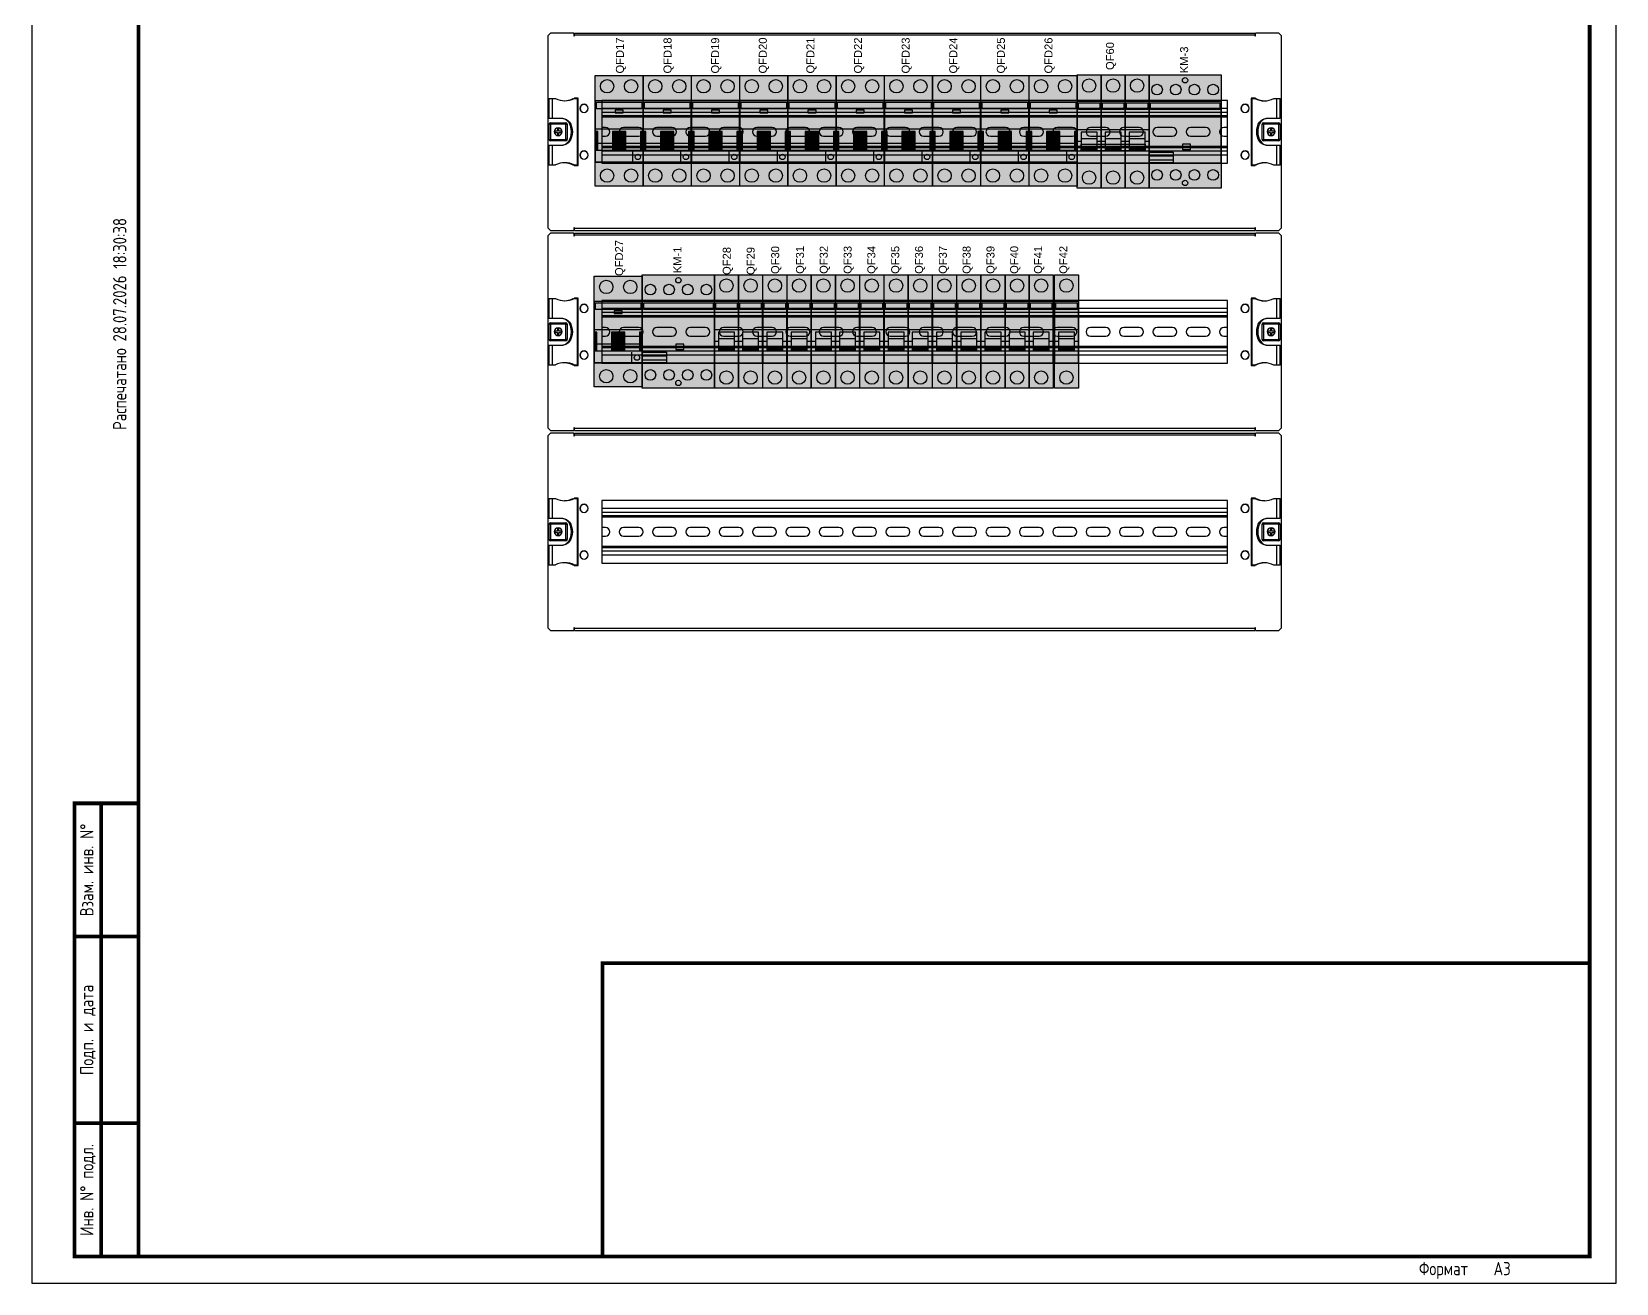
# Model space of a CAD drawing. Header units: millimetres. Extents: x -559267 to 14075, y 0 to 209897.
# Drawn here: x 1043 to 2231, y 2546 to 3485 of the extents above; entities that cross this region are included whole.
import ezdxf
from ezdxf.enums import TextEntityAlignment as Align

# ---------------------------------------------------------------- set-up
doc = ezdxf.new("R2010")
doc.units = ezdxf.units.MM
doc.linetypes.add('L000000000000000000', pattern=[0])
doc.layers.add('0_UNC Defpoints ЭОМ', color=6, linetype='Continuous', plot=False)
for name, color, linetype in [('0_Рамка', 7, 'Continuous'), ('CODEX_LABELS', 1, 'Continuous'), ('devices', 7, 'Continuous')]:
    doc.layers.add(name, color=color, linetype=linetype)
doc.styles.get("Standard").update_dxf_attribs({"font": 'arial.ttf'})
doc.styles.add('СПДС', font='isocpeur.ttf', dxfattribs={"width": 0.8, "height": 2.5})

# ---------------------------------------------------------------- blocks, each defined once
blk = doc.blocks.new('*U211')
at = {"layer": '0_Рамка', "const_width": 0.7}
for points in [[(20, 5), (292, 5), (292, 415), (20, 415)], [(8, 5), (20, 5), (20, 90), (8, 90)]]:
    blk.add_lwpolyline(points, close=True, dxfattribs=at)
for points in [[(13, 5), (13, 90)], [(20, 65), (8, 65)], [(20, 30), (8, 30)]]:
    blk.add_lwpolyline(points, dxfattribs=at)
at = {"layer": 'Defpoints'}
blk.add_lwpolyline([(0, 0), (297, 0), (297, 420), (0, 420)], close=True, dxfattribs=at)
at = {"layer": 'Defpoints', "color": 251, "true_color": 0x636466, "const_width": 0.7}
blk.add_lwpolyline([(107, 60), (107, 5), (292, 5), (292, 60)], close=True, dxfattribs=at)
at = {"layer": '0_Рамка', "style": 'СПДС', "width": 0.8}
blk.add_text('Распечатано 28.07.2026 18:30:38', height=2.5, rotation=90, dxfattribs=at).set_placement((16.5, 160), align=Align.MIDDLE_LEFT)
for s, p in [('Взам. инв. N%%D', (12.33, 77.5)), ('Подп. и дата', (12.33, 47.5)), ('Инв. N%%D подл.', (12.33, 17.5))]:
    blk.add_text(s, height=2.5, rotation=90, dxfattribs=at).set_placement(p, align=Align.BOTTOM_CENTER)
blk.add_text('Формат', height=2.5, dxfattribs=at).set_placement((260, 1.5))
blk.add_attdef('ФОРМАТ', (274, 1.5), '', height=2.5, dxfattribs=at)
blk = doc.blocks.new('*U177')
at = {"true_color": 0xffffff}
blk.add_hatch(color=7, dxfattribs=at).paths.add_polyline_path([(0, -19), (0, 66), (54, 66), (54, -19)])
at = {"color": 7, "linetype": 'Continuous'}
for p, q in [((18, 5), (0, 5)), ((18, 2), (0, 2))]:
    blk.add_line(p, q, dxfattribs=at)
for points in [[(0, -19), (0, 66), (54, 66), (54, -19)], [(54, 0), (54, 46), (0, 46), (0, 0)], [(1, 40), (1, 45), (53, 45), (53, 40)], [(31, 10), (31, 14), (25, 14), (25, 10)], [(18, 8), (18, 0), (0, 0), (0, 8)]]:
    blk.add_lwpolyline(points, close=True, dxfattribs=at)
for centre, radius in [((27, 62), 2), ((6, 55), 4), ((20, 55), 4), ((34, 55), 4), ((48, 55), 4), ((6, -9), 4), ((20, -9), 4), ((34, -9), 4), ((48, -9), 4), ((27, -15), 2)]:
    blk.add_circle(centre, radius, dxfattribs=at)
at = {"color": 1, "linetype": 'Continuous'}
blk.add_solid([(1, 40), (1, 45), (53, 40), (53, 45)], dxfattribs=at)
blk = doc.blocks.new('A$Cef57175d')
at = {"color": 7, "linetype": 'Continuous', "lineweight": 25}
for p, q in [((2, 148), (0, 146)), ((0, 146), (0, 2)), ((19.5, 148), (2, 148)), ((19.5, 148), (19.5, 146)), ((19.5, 146), (20, 146)), ((20, 146.4), (20, 148)), ((20, 148), (530, 148)), ((20, 146), (20, 146.4)), ((530, 146.4), (20, 146.4)), ((530, 148), (530, 146.4)), ((530, 146.4), (530, 146)), ((530, 146), (530.5, 146)), ((530.5, 146), (530.5, 148)), ((548, 148), (530.5, 148)), ((550, 146), (548, 148)), ((550, 2), (550, 146)), ((0.9, 99), (0.9, 84)), ((0.9, 99), (3.6, 99)), ((3.6, 84), (3.6, 99)), ((3.6, 99), (5.7, 99)), ((19.2, 99), (19.9, 99)), ((19.7, 99.2), (19.7, 99)), ((22.8, 99.2), (19.7, 99.2)), ((19.9, 99), (22, 99)), ((22, 99), (22, 49)), ((22.4, 99), (22, 99)), ((22.4, 49), (22.4, 99)), ((22.4, 99), (22.8, 99)), ((22.8, 48.7), (22.8, 99.2)), ((40.5, 97.5), (40.5, 50.5)), ((509.5, 97.5), (40.5, 97.5)), ((509.5, 50.5), (509.5, 97.5)), ((527.3, 99.2), (527.3, 48.7)), ((530.3, 99.2), (527.3, 99.2)), ((527.3, 99), (527.6, 99)), ((527.6, 99), (527.6, 49)), ((528, 99), (527.6, 99)), ((528, 49), (528, 99)), ((528, 99), (530.1, 99)), ((530.8, 99), (530.1, 99)), ((530.3, 99), (530.3, 99.2)), ((544.3, 99), (546.4, 99)), ((546.4, 99), (549.1, 99)), ((546.4, 99), (546.4, 84)), ((549.1, 84), (549.1, 99)), ((3.6, 84), (0.9, 84)), ((11.4, 84), (3.6, 84)), ((24.2, 91.5), (24.1, 91.5)), ((30.2, 91.5), (30.3, 91.5)), ((509.5, 91.5), (40.5, 91.5)), ((509.5, 86), (40.5, 86)), ((519.8, 91.5), (519.7, 91.5)), ((525.8, 91.5), (525.9, 91.5)), ((546.4, 84), (538.6, 84)), ((549.1, 84), (546.4, 84)), ((1, 68.2), (1, 79.7)), ((2, 79.7), (1, 79.7)), ((1.5, 82.8), (1.5, 82.7)), ((1.5, 82.7), (1.5, 82.7)), ((1.5, 82.7), (1.5, 82.7)), ((2, 79.7), (2, 80.7)), ((2, 80.7), (13.5, 80.7)), ((2, 79.7), (2, 68.2)), ((13.5, 79.7), (2, 79.7)), ((7.3, 74.5), (5.3, 74.5)), ((5.3, 74.5), (5.3, 73.5)), ((5.3, 73.5), (7.3, 73.5)), ((8.3, 76.5), (7.3, 76.5)), ((7.3, 76.5), (7.3, 74.5)), ((7.3, 73.5), (7.3, 71.5)), ((7.3, 71.5), (8.3, 71.5)), ((8.3, 74.5), (8.3, 76.5)), ((10.3, 74.5), (8.3, 74.5)), ((8.3, 71.5), (8.3, 73.5)), ((8.3, 73.5), (10.3, 73.5)), ((10.3, 73.5), (10.3, 74.5)), ((13.5, 79.7), (13.5, 80.7)), ((13.5, 79.7), (14.5, 79.7)), ((13.5, 68.2), (13.5, 79.7)), ((14, 82.8), (14, 82.7)), ((14, 82.7), (14, 82.7)), ((14, 82.7), (14, 82.7)), ((14.5, 79.7), (14.5, 68.2)), ((18.5, 74), (17.7, 74)), ((43.3, 77.3), (40.5, 77.3)), ((68.2, 77.3), (56.8, 77.3)), ((93.3, 77.3), (81.8, 77.3)), ((118.3, 77.3), (106.8, 77.3)), ((143.3, 77.3), (131.8, 77.3)), ((168.3, 77.3), (156.8, 77.3)), ((193.3, 77.3), (181.8, 77.3)), ((218.3, 77.3), (206.8, 77.3)), ((243.3, 77.3), (231.8, 77.3)), ((268.3, 77.3), (256.8, 77.3)), ((293.3, 77.3), (281.8, 77.3)), ((318.3, 77.3), (306.8, 77.3)), ((343.3, 77.3), (331.8, 77.3)), ((368.3, 77.3), (356.8, 77.3)), ((393.3, 77.3), (381.8, 77.3)), ((418.3, 77.3), (406.8, 77.3)), ((443.3, 77.3), (431.8, 77.3)), ((468.3, 77.3), (456.8, 77.3)), ((493.3, 77.3), (481.8, 77.3)), ((509.5, 77.3), (506.8, 77.3)), ((531.5, 74), (532.3, 74)), ((536.5, 79.7), (535.5, 79.7)), ((535.5, 68.2), (535.5, 79.7)), ((536, 82.8), (536, 82.7)), ((536, 82.7), (536, 82.7)), ((536, 82.7), (536, 82.7)), ((536.5, 79.7), (536.5, 80.7)), ((536.5, 80.7), (548, 80.7)), ((536.5, 79.7), (536.5, 68.2)), ((548, 79.7), (536.5, 79.7)), ((541.8, 74.5), (539.8, 74.5)), ((539.8, 74.5), (539.8, 73.5)), ((539.8, 73.5), (541.8, 73.5)), ((542.8, 76.5), (541.8, 76.5)), ((541.8, 76.5), (541.8, 74.5)), ((541.8, 73.5), (541.8, 71.5)), ((541.8, 71.5), (542.8, 71.5)), ((542.8, 74.5), (542.8, 76.5)), ((544.8, 74.5), (542.8, 74.5)), ((542.8, 71.5), (542.8, 73.5)), ((542.8, 73.5), (544.8, 73.5)), ((544.8, 73.5), (544.8, 74.5)), ((548, 79.7), (548, 80.7)), ((548, 68.2), (548, 79.7)), ((548, 79.7), (549, 79.7)), ((548.5, 82.8), (548.5, 82.7)), ((548.5, 82.7), (548.5, 82.7)), ((548.5, 82.7), (548.5, 82.7)), ((549, 79.7), (549, 68.2)), ((0.9, 64), (0.9, 49)), ((0.9, 64), (3.6, 64)), ((1, 68.2), (2, 68.2)), ((2, 67.2), (2, 68.2)), ((2, 68.2), (13.5, 68.2)), ((13.5, 67.2), (2, 67.2)), ((3.6, 49), (3.6, 64)), ((3.6, 64), (11.4, 64)), ((13.5, 67.2), (13.5, 68.2)), ((14.5, 68.2), (13.5, 68.2)), ((40.5, 70.7), (43.3, 70.7)), ((509.5, 62), (40.5, 62)), ((56.8, 70.7), (68.2, 70.7)), ((81.8, 70.7), (93.3, 70.7)), ((106.8, 70.7), (118.3, 70.7)), ((131.8, 70.7), (143.3, 70.7)), ((156.8, 70.7), (168.3, 70.7)), ((181.8, 70.7), (193.3, 70.7)), ((206.8, 70.7), (218.3, 70.7)), ((231.8, 70.7), (243.3, 70.7)), ((256.8, 70.7), (268.3, 70.7)), ((281.8, 70.7), (293.3, 70.7)), ((306.8, 70.7), (318.3, 70.7)), ((331.8, 70.7), (343.3, 70.7)), ((356.8, 70.7), (368.3, 70.7)), ((381.8, 70.7), (393.3, 70.7)), ((406.8, 70.7), (418.3, 70.7)), ((431.8, 70.7), (443.3, 70.7)), ((456.8, 70.7), (468.3, 70.7)), ((481.8, 70.7), (493.3, 70.7)), ((506.8, 70.7), (509.5, 70.7)), ((535.5, 68.2), (536.5, 68.2)), ((536.5, 67.2), (536.5, 68.2)), ((536.5, 68.2), (548, 68.2)), ((548, 67.2), (536.5, 67.2)), ((538.6, 64), (546.4, 64)), ((546.4, 64), (549.1, 64)), ((546.4, 64), (546.4, 49)), ((548, 67.2), (548, 68.2)), ((549, 68.2), (548, 68.2)), ((549.1, 49), (549.1, 64)), ((3.6, 49), (0.9, 49)), ((5.7, 49), (3.6, 49)), ((19.2, 49), (19.9, 49)), ((19.7, 49), (19.7, 48.7)), ((19.7, 48.7), (22.8, 48.7)), ((22, 49), (19.9, 49)), ((22, 49), (22.4, 49)), ((22.8, 49), (22.4, 49)), ((24.2, 56.5), (24.1, 56.5)), ((30.2, 56.5), (30.3, 56.5)), ((509.5, 56.5), (40.5, 56.5)), ((40.5, 50.5), (509.5, 50.5)), ((519.8, 56.5), (519.7, 56.5)), ((525.8, 56.5), (525.9, 56.5)), ((527.6, 49), (527.3, 49)), ((527.3, 48.7), (530.3, 48.7)), ((527.6, 49), (528, 49)), ((530.1, 49), (528, 49)), ((530.8, 49), (530.1, 49)), ((530.3, 48.7), (530.3, 49)), ((546.4, 49), (544.3, 49)), ((549.1, 49), (546.4, 49)), ((0, 2), (2, 0)), ((2, 0), (19.5, 0)), ((20, 2), (19.5, 2)), ((19.5, 2), (19.5, 0)), ((20, 1.6), (20, 2)), ((20, 0), (20, 1.6)), ((20, 1.6), (530, 1.6)), ((20, 0), (530, 0)), ((530.5, 2), (530, 2)), ((530, 2), (530, 1.6)), ((530, 1.6), (530, 0)), ((530.5, 0), (530.5, 2)), ((530.5, 0), (548, 0)), ((548, 0), (550, 2))]:
    blk.add_line(p, q, dxfattribs=at)
at = {"color": 8, "linetype": 'Continuous', "lineweight": 25}
for p, q in [((509.5, 88.5), (40.5, 88.5)), ((509.5, 85), (40.5, 85)), ((509.5, 63), (40.5, 63)), ((509.5, 59.5), (40.5, 59.5))]:
    blk.add_line(p, q, dxfattribs=at)
at = {"color": 7, "linetype": 'Continuous', "lineweight": 25, "flags": 128}
for points in [[(17.7, 74), (17.6, 76), (17.2, 77.8), (16.6, 79.6), (15.7, 81.1), (14.6, 82.3), (13.4, 83.2), (12.1, 83.8), (10.7, 84)], [(11.4, 84), (12.8, 83.8), (14.1, 83.2), (15.3, 82.3), (16.4, 81.1), (17.3, 79.6), (17.9, 77.8), (18.3, 76), (18.5, 74)], [(531.5, 74), (531.7, 76), (532.1, 77.8), (532.7, 79.6), (533.6, 81.1), (534.7, 82.3), (535.9, 83.2), (537.2, 83.8), (538.6, 84)], [(539.3, 84), (537.9, 83.8), (536.6, 83.2), (535.4, 82.3), (534.3, 81.1), (533.4, 79.6), (532.8, 77.8), (532.4, 76), (532.3, 74)], [(10.7, 64), (12.1, 64.2), (13.4, 64.8), (14.6, 65.7), (15.7, 66.9), (16.6, 68.4), (17.2, 70.2), (17.6, 72), (17.7, 74)], [(18.5, 74), (18.3, 72), (17.9, 70.2), (17.3, 68.4), (16.4, 66.9), (15.3, 65.7), (14.1, 64.8), (12.8, 64.2), (11.4, 64)], [(538.6, 64), (537.2, 64.2), (535.9, 64.8), (534.7, 65.7), (533.6, 66.9), (532.7, 68.4), (532.1, 70.2), (531.7, 72), (531.5, 74)], [(532.3, 74), (532.4, 72), (532.8, 70.2), (533.4, 68.4), (534.3, 66.9), (535.4, 65.7), (536.6, 64.8), (537.9, 64.2), (539.3, 64)]]:
    blk.add_lwpolyline(points, dxfattribs=at)
at = {"color": 7, "linetype": 'Continuous', "lineweight": 25}
for centre, radius, start, end in [((12.8, 112.8), 15.5, 242.8446, 297.1554), ((12, 113.1), 15.8, 271.6184, 296.9703), ((537.3, 113), 15.8, 243.0162, 269.7063), ((538, 113.1), 15.8, 243.0298, 268.3816), ((537.1, 113), 15.8, 270.2937, 296.9839), ((27.2, 91.5), 3.09, 0, 180), ((27.2, 91.5), 3.09, 180, 0), ((27.2, 91.5), 2.99, 0, 180), ((27.2, 91.5), 2.99, 180, 0), ((522.8, 91.5), 3.09, 0, 180), ((522.8, 91.5), 3.09, 180, 0), ((522.8, 91.5), 2.99, 0, 180), ((522.8, 91.5), 2.99, 180, 0), ((2, 79.7), 1, 90, 180), ((7.8, 74), 3, 0, 180), ((7.8, 74), 3, 180, 0), ((7.8, 74), 2.9, 0, 180), ((7.8, 74), 2.9, 180, 0), ((13.5, 79.7), 1, 0, 90), ((43.3, 74), 3.25, 0, 90), ((43.3, 74), 3.25, 270, 0), ((56.8, 74), 3.25, 90, 270), ((68.2, 74), 3.25, 0, 90), ((68.2, 74), 3.25, 270, 0), ((81.8, 74), 3.25, 90, 270), ((93.3, 74), 3.25, 0, 90), ((93.3, 74), 3.25, 270, 0), ((106.8, 74), 3.25, 90, 270), ((118.3, 74), 3.25, 0, 90), ((118.3, 74), 3.25, 270, 0), ((131.8, 74), 3.25, 90, 270), ((143.3, 74), 3.25, 0, 90), ((143.3, 74), 3.25, 270, 0), ((156.8, 74), 3.25, 90, 270), ((168.3, 74), 3.25, 0, 90), ((168.3, 74), 3.25, 270, 0), ((181.8, 74), 3.25, 90, 270), ((193.3, 74), 3.25, 0, 90), ((193.3, 74), 3.25, 270, 0), ((206.8, 74), 3.25, 90, 270), ((218.3, 74), 3.25, 0, 90), ((218.3, 74), 3.25, 270, 0), ((231.8, 74), 3.25, 90, 270), ((243.3, 74), 3.25, 0, 90), ((243.3, 74), 3.25, 270, 0), ((256.8, 74), 3.25, 90, 270), ((268.3, 74), 3.25, 0, 90), ((268.3, 74), 3.25, 270, 0), ((281.8, 74), 3.25, 90, 270), ((293.3, 74), 3.25, 0, 90), ((293.3, 74), 3.25, 270, 0), ((306.8, 74), 3.25, 90, 270), ((318.3, 74), 3.25, 0, 90), ((318.3, 74), 3.25, 270, 0), ((331.8, 74), 3.25, 90, 270), ((343.3, 74), 3.25, 0, 90), ((343.3, 74), 3.25, 270, 0), ((356.8, 74), 3.25, 90, 270), ((368.3, 74), 3.25, 0, 90), ((368.3, 74), 3.25, 270, 0), ((381.8, 74), 3.25, 90, 270), ((393.3, 74), 3.25, 0, 90), ((393.3, 74), 3.25, 270, 0), ((406.8, 74), 3.25, 90, 270), ((418.3, 74), 3.25, 0, 90), ((418.3, 74), 3.25, 270, 0), ((431.8, 74), 3.25, 90, 270), ((443.3, 74), 3.25, 0, 90), ((443.3, 74), 3.25, 270, 0), ((456.8, 74), 3.25, 90, 270), ((468.3, 74), 3.25, 0, 90), ((468.3, 74), 3.25, 270, 0), ((481.8, 74), 3.25, 90, 270), ((493.3, 74), 3.25, 0, 90), ((493.3, 74), 3.25, 270, 0), ((506.8, 74), 3.25, 90, 270), ((536.5, 79.7), 1, 90, 180), ((542.3, 74), 3, 0, 180), ((542.3, 74), 3, 180, 0), ((542.3, 74), 2.9, 0, 180), ((542.3, 74), 2.9, 180, 0), ((548, 79.7), 1, 0, 90), ((2, 68.2), 1, 180, 270), ((13.5, 68.2), 1, 270, 0), ((27.2, 56.5), 3.09, 0, 180), ((27.2, 56.5), 2.99, 0, 180), ((522.8, 56.5), 3.09, 0, 180), ((522.8, 56.5), 2.99, 0, 180), ((536.5, 68.2), 1, 180, 270), ((548, 68.2), 1, 270, 0), ((12.9, 35), 15.8, 90.2938, 116.9834), ((12, 34.9), 15.8, 63.0301, 88.3813), ((12.7, 35), 15.8, 63.0166, 89.7062), ((27.2, 56.5), 3.09, 180, 0), ((27.2, 56.5), 2.99, 180, 0), ((522.8, 56.5), 3.09, 180, 0), ((522.8, 56.5), 2.99, 180, 0), ((537.2, 35.2), 15.5, 62.8448, 117.1552), ((538, 34.9), 15.8, 91.6187, 116.9699)]:
    blk.add_arc(centre, radius, start, end, dxfattribs=at)
blk = doc.blocks.new('*U227')
blk.add_blockref('A$Cef57175d', (-12, 536.2))
blk = doc.blocks.new('DS201')
at = {"true_color": 0xffffff}
blk.add_hatch(color=7, dxfattribs=at).paths.add_polyline_path([(0, -64), (0, 19), (36, 19), (36, -64)])
at = {"color": 7, "linetype": 'Continuous'}
for points in [[(0, -64), (0, 19), (36, 19), (36, -64)], [(36, -46), (36, 0), (0, 0), (0, -46)], [(1, -6), (1, -1), (35, -1), (35, -6)], [(21, -9), (21, -7), (15, -7), (15, -9)], [(0, -46), (0, -21), (36, -21), (36, -46)], [(2, -37), (2, -23), (0, -23), (0, -37)], [(23, -37), (23, -23), (13, -23), (13, -37)], [(36, -37), (36, -23), (34, -23), (34, -37)], [(36, -37), (36, -32), (0, -32), (0, -37)]]:
    blk.add_lwpolyline(points, close=True, dxfattribs=at)
blk.add_lwpolyline([(28, -38), (28, -46), (36, -46)], dxfattribs=at)
for centre, radius in [((9, 11), 5), ((27, 11), 5), ((32, -42), 2), ((9, -56), 5), ((27, -56), 5)]:
    blk.add_circle(centre, radius, dxfattribs=at)
at = {"color": 1, "linetype": 'Continuous'}
blk.add_solid([(1, -6), (1, -1), (35, -6), (35, -1)], dxfattribs=at)
at = {"color": 7, "linetype": 'Continuous'}
for points in [[(2, -37), (2, -23), (0, -37), (0, -23)], [(23, -37), (23, -23), (13, -37), (13, -23)], [(36, -37), (36, -23), (34, -37), (34, -23)], [(36, -37), (36, -32), (0, -37), (0, -32)]]:
    blk.add_solid(points, dxfattribs=at)
blk = doc.blocks.new('S201')
at = {"true_color": 0xffffff}
blk.add_hatch(color=7, dxfattribs=at).paths.add_polyline_path([(0, -19), (0, 66), (18, 66), (18, -19)])
at = {"color": 7, "linetype": 'L000000000000000000'}
for p, q in [((0, 25), (18, 25)), ((3, 16), (0, 16)), ((15, 18), (3, 18)), ((18, 16), (15, 16))]:
    blk.add_line(p, q, dxfattribs=at)
at = {"color": 7, "linetype": 'Continuous'}
for points in [[(0, -19), (0, 66), (18, 66), (18, -19)], [(18, 0), (18, 46), (0, 46), (0, 0)], [(1, 40), (1, 45), (17, 45), (17, 40)]]:
    blk.add_lwpolyline(points, close=True, dxfattribs=at)
at = {"color": 7, "linetype": 'L000000000000000000'}
for points in [[(15, 9), (15, 23), (3, 23), (3, 9)], [(15, 9), (15, 12), (3, 12), (3, 9)]]:
    blk.add_lwpolyline(points, close=True, dxfattribs=at)
at = {"color": 7, "linetype": 'Continuous'}
for centre in [(9, 58), (9, -11)]:
    blk.add_circle(centre, 5, dxfattribs=at)
at = {"color": 1, "linetype": 'Continuous'}
blk.add_solid([(1, 40), (1, 45), (17, 40), (17, 45)], dxfattribs=at)
at = {"color": 7, "linetype": 'L000000000000000000'}
blk.add_solid([(15, 9), (15, 12), (3, 9), (3, 12)], dxfattribs=at)
blk = doc.blocks.new('*U176')
at = {"true_color": 0xffffff}
h = blk.add_hatch(color=7, dxfattribs=at)
h.paths.add_polyline_path([(36, -19), (36, 66), (54, 66), (54, -19)])
h.paths.add_polyline_path([(18, -19), (18, 66), (36, 66), (36, -19)])
h.paths.add_polyline_path([(0, -19), (0, 66), (18, 66), (18, -19)])
at = {"color": 7, "linetype": 'L000000000000000000'}
for p, q in [((0, 25), (18, 25)), ((18, 25), (36, 25)), ((18, 25), (36, 25)), ((36, 25), (54, 25)), ((3, 16), (0, 16)), ((15, 18), (3, 18)), ((18, 16), (15, 16)), ((21, 16), (18, 16)), ((33, 18), (21, 18)), ((36, 16), (33, 16)), ((36, 16), (33, 16)), ((39, 16), (36, 16)), ((51, 18), (39, 18)), ((54, 16), (51, 16))]:
    blk.add_line(p, q, dxfattribs=at)
at = {"color": 7, "linetype": 'Continuous'}
for points in [[(0, -19), (0, 66), (18, 66), (18, -19)], [(18, -19), (18, 66), (36, 66), (36, -19)], [(36, -19), (36, 66), (54, 66), (54, -19)], [(18, 0), (18, 46), (0, 46), (0, 0)], [(1, 40), (1, 45), (17, 45), (17, 40)], [(36, 0), (36, 46), (18, 46), (18, 0)], [(19, 40), (19, 45), (35, 45), (35, 40)], [(54, 0), (54, 46), (36, 46), (36, 0)], [(37, 40), (37, 45), (53, 45), (53, 40)], [(51, 14), (51, 9), (3, 9), (3, 14)]]:
    blk.add_lwpolyline(points, close=True, dxfattribs=at)
at = {"color": 7, "linetype": 'L000000000000000000'}
for points in [[(15, 9), (15, 23), (3, 23), (3, 9)], [(15, 9), (15, 12), (3, 12), (3, 9)], [(33, 9), (33, 23), (21, 23), (21, 9)], [(33, 9), (33, 12), (21, 12), (21, 9)], [(51, 9), (51, 23), (39, 23), (39, 9)], [(51, 9), (51, 12), (39, 12), (39, 9)]]:
    blk.add_lwpolyline(points, close=True, dxfattribs=at)
at = {"color": 7, "linetype": 'Continuous'}
for points in [[(18, 1), (18, 12)], [(18, 1), (18, 12)], [(18, 1), (18, 12)], [(18, 1), (18, 12)], [(36, 1), (36, 12), (36, 12)], [(36, 1), (36, 12), (36, 12)], [(36, 1), (36, 12), (36, 12)], [(36, 1), (36, 12), (36, 12)]]:
    blk.add_lwpolyline(points, dxfattribs=at)
for centre in [(9, 58), (27, 58), (45, 58), (9, -11), (27, -11), (45, -11)]:
    blk.add_circle(centre, 5, dxfattribs=at)
blk.add_solid([(51, 14), (51, 9), (3, 14), (3, 9)], dxfattribs=at)
at = {"color": 7, "linetype": 'L000000000000000000'}
for points in [[(15, 9), (15, 12), (3, 9), (3, 12)], [(33, 9), (33, 12), (21, 9), (21, 12)], [(51, 9), (51, 12), (39, 9), (39, 12)]]:
    blk.add_solid(points, dxfattribs=at)

msp = doc.modelspace()

# ---------------------------------------------------------------- block references
for p in [(1441.6, 2799.3), (1441.6, 2649.3), (1441.6, 2499.3)]:
    msp.add_blockref('*U227', p)
at = {"layer": '0_UNC Defpoints ЭОМ', "xscale": 4, "yscale": 4, "zscale": 4}
msp.add_blockref('*U211', (1042.7, 2545.8), dxfattribs=at).add_auto_attribs({'ФОРМАТ': 'А3'})
at = {"layer": 'devices'}
for name, p in [('DS201', (1465.1, 3432.6)), ('DS201', (1501.2, 3432.6)), ('DS201', (1537.4, 3432.6)), ('DS201', (1573.5, 3432.6)), ('DS201', (1609.7, 3432.6)), ('DS201', (1645.8, 3432.6)), ('DS201', (1682, 3432.6)), ('DS201', (1718.1, 3432.6)), ('DS201', (1754.3, 3432.6)), ('DS201', (1790.4, 3432.6)), ('*U177', (1880.4, 3386.1)), ('DS201', (1464.5, 3282.1)), ('*U177', (1500.5, 3236.1))]:
    msp.add_blockref(name, p, dxfattribs=at)
at = {"layer": 'devices', "linetype": 'Continuous'}
for name, p in [('*U176', (1826.4, 3386.1)), ('S201', (1554.5, 3236.1)), ('S201', (1572.7, 3236.1)), ('S201', (1590.9, 3236.1)), ('S201', (1609, 3236.1)), ('S201', (1627.2, 3236.1)), ('S201', (1645.4, 3236.1)), ('S201', (1663.5, 3236.1)), ('S201', (1681.7, 3236.1)), ('S201', (1699.9, 3236.1)), ('S201', (1718, 3236.1)), ('S201', (1736.2, 3236.1)), ('S201', (1754.4, 3236.1)), ('S201', (1772.5, 3236.1)), ('S201', (1790.5, 3236.1)), ('S201', (1809.4, 3236.1))]:
    msp.add_blockref(name, p, dxfattribs=at)

# ---------------------------------------------------------------- texts
at = {"layer": 'CODEX_LABELS', "color": 0}
for s, p in [('QFD17', (1483.7, 3466.7)), ('QFD18', (1519.4, 3466.7)), ('QFD19', (1555.1, 3466.7)), ('QFD20', (1590.8, 3466.7)), ('QFD21', (1626.5, 3466.7)), ('QFD22', (1662.2, 3466.7)), ('QFD23', (1697.9, 3466.7)), ('QFD24', (1733.6, 3466.7)), ('QFD25', (1769.3, 3466.7)), ('QFD26', (1805, 3466.7)), ('QF60', (1851.1, 3466.3)), ('KM-3', (1906.7, 3463.4)), ('QFD27', (1483.1, 3314.8)), ('KM-1', (1526.8, 3313.4)), ('QF28', (1563.8, 3312.6)), ('QF29', (1581.7, 3312.6)), ('QF30', (1600.1, 3313.3)), ('QF31', (1618.7, 3313.4)), ('QF32', (1636.5, 3313.4)), ('QF33', (1654.4, 3313.4)), ('QF34', (1672.2, 3313.4)), ('QF35', (1690.1, 3313.4)), ('QF36', (1707.9, 3313.4)), ('QF37', (1725.8, 3313.4)), ('QF38', (1743.6, 3313.4)), ('QF39', (1761.5, 3313.4)), ('QF40', (1779.3, 3313.4)), ('QF41', (1797.2, 3313.4)), ('QF42', (1816.1, 3313.4))]:
    msp.add_text(s, height=6, rotation=90, dxfattribs=at).set_placement(p, align=Align.MIDDLE_CENTER)

doc.saveas('drawing.dxf')
